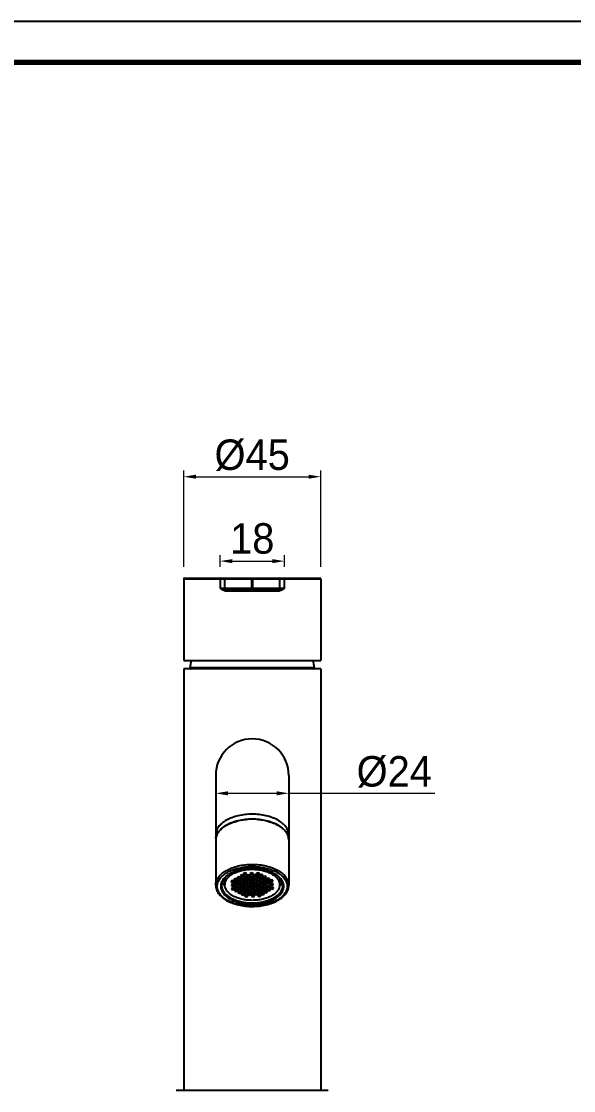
# Model space of a CAD drawing. Extents: x 0 to 790, y 0 to 579.
# Drawn here: x 427.1 to 608.5, y 227.6 to 578.8 of the extents above; entities that cross this region are included whole.
import ezdxf

# ---------------------------------------------------------------- set-up
doc = ezdxf.new("R2010")
doc.units = 0
doc.header["$LTSCALE"] = 10
doc.header["$MEASUREMENT"] = 0
doc.header["$PDMODE"] = 3
doc.header["$PDSIZE"] = -10
doc.layers.get('0').update_dxf_attribs({"linetype": 'CONTINUOUS'})
doc.layers.get('DEFPOINTS').update_dxf_attribs({"linetype": 'CONTINUOUS'})
doc.styles.add('Daelim Dimension', font='H2GTRE.TTF')
doc.dimstyles.new('DEFAULT', dxfattribs={"dimscale": 2, "dimtxt": 2, "dimasz": 2, "dimexe": 0, "dimexo": 2, "dimgap": 1, "dimtad": 1, "dimdec": 1, "dimzin": 9, "dimdsep": 46, "dimtxsty": 'Daelim Dimension', "dimcen": 0.5, "dimclrd": 252, "dimclre": 252, "dimclrt": 3, "dimadec": 1, "dimazin": 0, "dimtfac": 1, "dimtdec": 1, "dimtix": 1, "dimtmove": 0, "dimatfit": 3, "dimfxl": 1, "dimtolj": 1, "dimtzin": 1, "dimlwd": 9, "dimlwe": 9, "dimarcsym": 0})

# ---------------------------------------------------------------- blocks, each defined once
blk = doc.blocks.new('*D4')
at = {"color": 5, "lineweight": 9, "ltscale": 0.5, "transparency": 16777216}
for p, q in [((480.41, 399.63), (480.41, 431.23)), ((484.41, 429.23), (521.41, 429.23)), ((525.41, 399.63), (525.41, 431.23))]:
    blk.add_line(p, q, dxfattribs=at)
at = {"color": 5, "ltscale": 0.5, "transparency": 16777216}
for points in [[(484.41, 429.9), (484.41, 428.57), (480.41, 429.23)], [(521.41, 429.9), (521.41, 428.57), (525.41, 429.23)]]:
    blk.add_solid(points, dxfattribs=at)
at = {"layer": 'DEFPOINTS', "color": 0, "ltscale": 0.5, "transparency": 16777216}
for p in [(525.41, 429.23), (480.41, 395.63), (525.41, 395.63)]:
    blk.add_point(p, dxfattribs=at)
at = {"color": 7, "ltscale": 0.5, "transparency": 16777216, "insert": (502.91, 441.46), "char_height": 10, "attachment_point": 2, "style": 'Daelim Dimension'}
blk.add_mtext('\\A1;%%c45', dxfattribs=at)
blk = doc.blocks.new('*D5')
at = {"color": 5, "lineweight": 9, "ltscale": 0.5, "transparency": 16777216}
for p, q in [((490.91, 327.13), (490.91, 323.26)), ((514.91, 327.13), (514.91, 323.26)), ((494.91, 325.26), (510.91, 325.26)), ((514.91, 325.26), (562.86, 325.26))]:
    blk.add_line(p, q, dxfattribs=at)
at = {"color": 5, "ltscale": 0.5, "transparency": 16777216}
for points in [[(494.91, 325.93), (494.91, 324.59), (490.91, 325.26)], [(510.91, 325.93), (510.91, 324.59), (514.91, 325.26)]]:
    blk.add_solid(points, dxfattribs=at)
at = {"layer": 'DEFPOINTS', "color": 0, "ltscale": 0.5, "transparency": 16777216}
for p in [(490.91, 331.13), (514.91, 331.13), (514.91, 325.26)]:
    blk.add_point(p, dxfattribs=at)
at = {"color": 7, "ltscale": 0.5, "transparency": 16777216, "insert": (537.21, 337.48), "char_height": 10, "attachment_point": 1, "style": 'Daelim Dimension'}
blk.add_mtext('\\A1;%%c24', dxfattribs=at)
blk = doc.blocks.new('*D9')
at = {"color": 5, "lineweight": 9, "ltscale": 0.5, "transparency": 16777216}
for p, q in [((492.33, 399.63), (492.33, 403.51)), ((496.33, 401.51), (509.5, 401.51)), ((513.5, 399.63), (513.5, 403.51))]:
    blk.add_line(p, q, dxfattribs=at)
at = {"color": 5, "ltscale": 0.5, "transparency": 16777216}
for points in [[(496.33, 402.17), (496.33, 400.84), (492.33, 401.51)], [(509.5, 402.17), (509.5, 400.84), (513.5, 401.51)]]:
    blk.add_solid(points, dxfattribs=at)
at = {"layer": 'DEFPOINTS', "color": 0, "ltscale": 0.5, "transparency": 16777216}
for p in [(513.5, 401.51), (492.33, 395.63), (513.5, 395.63)]:
    blk.add_point(p, dxfattribs=at)
at = {"color": 7, "ltscale": 0.5, "transparency": 16777216, "insert": (502.91, 413.97), "char_height": 10, "attachment_point": 2, "style": 'Daelim Dimension'}
blk.add_mtext('\\A1;18', dxfattribs=at)
blk = doc.blocks.new('*D10')
at = {"color": 5, "lineweight": 9, "ltscale": 0.5, "transparency": 16777216}
for p, q in [((480.41, 399.63), (480.41, 431.23)), ((484.41, 429.23), (521.41, 429.23)), ((525.41, 399.63), (525.41, 431.23))]:
    blk.add_line(p, q, dxfattribs=at)
at = {"color": 5, "ltscale": 0.5, "transparency": 16777216}
for points in [[(484.41, 429.9), (484.41, 428.57), (480.41, 429.23)], [(521.41, 429.9), (521.41, 428.57), (525.41, 429.23)]]:
    blk.add_solid(points, dxfattribs=at)
at = {"layer": 'DEFPOINTS', "color": 0, "ltscale": 0.5, "transparency": 16777216}
for p in [(525.41, 429.23), (480.41, 395.63), (525.41, 395.63)]:
    blk.add_point(p, dxfattribs=at)
at = {"color": 7, "ltscale": 0.5, "transparency": 16777216, "insert": (502.91, 441.46), "char_height": 10, "attachment_point": 2, "style": 'Daelim Dimension'}
blk.add_mtext('\\A1;%%c45', dxfattribs=at)

msp = doc.modelspace()

# ---------------------------------------------------------------- linework, layer by layer
at = {"color": 7, "linetype": 'Continuous'}
for p, q in [((480.41, 395.63), (480.41, 368.93)), ((525.41, 395.63), (480.41, 395.63)), ((480.71, 395.93), (525.11, 395.93)), ((492.33, 395.63), (492.33, 392.63)), ((493.91, 392.63), (493.91, 395.63)), ((502.71, 395.93), (502.71, 392.13)), ((503.11, 392.13), (503.11, 395.93)), ((511.91, 395.63), (511.91, 392.63)), ((513.5, 392.63), (513.5, 395.63)), ((525.41, 395.63), (525.41, 368.93)), ((492.33, 392.63), (513.5, 392.63)), ((494.2, 392.13), (511.63, 392.13)), ((511.44, 391.63), (494.39, 391.63)), ((480.41, 368.93), (525.41, 368.93)), ((480.41, 366.13), (480.41, 227.63)), ((525.41, 366.13), (480.41, 366.13)), ((523.36, 366.47), (482.47, 366.47)), ((525.41, 366.13), (525.41, 227.63)), ((490.91, 331.13), (490.91, 295.13)), ((514.91, 331.13), (514.91, 295.13)), ((499.55, 298.47), (499.05, 298.31)), ((499.55, 297.82), (499.55, 298.47)), ((500.05, 298.31), (499.55, 298.47)), ((500.57, 299.1), (500.07, 298.93)), ((500.07, 298.93), (500.07, 298.6)), ((500.07, 298.6), (500.57, 298.44)), ((500.57, 298.44), (500.57, 299.1)), ((501.07, 298.93), (500.57, 299.1)), ((500.57, 298.44), (501.07, 298.6)), ((501.07, 298.6), (501.07, 298.93)), ((501.67, 298.52), (501.17, 298.35)), ((501.67, 297.86), (501.67, 298.52)), ((502.17, 298.35), (501.67, 298.52)), ((502.69, 299.14), (502.19, 298.97)), ((502.19, 298.97), (502.19, 298.65)), ((502.19, 298.65), (502.69, 298.48)), ((502.69, 298.48), (502.69, 299.14)), ((503.19, 298.97), (502.69, 299.14)), ((502.69, 298.48), (503.19, 298.65)), ((503.19, 298.65), (503.19, 298.97)), ((503.79, 298.56), (503.29, 298.39)), ((503.79, 297.9), (503.79, 298.56)), ((504.29, 298.39), (503.79, 298.56)), ((504.81, 299.18), (504.31, 299.02)), ((504.31, 299.02), (504.31, 298.69)), ((504.31, 298.69), (504.81, 298.53)), ((504.81, 298.53), (504.81, 299.18)), ((505.31, 299.02), (504.81, 299.18)), ((504.81, 298.53), (505.31, 298.69)), ((505.31, 298.69), (505.31, 299.02)), ((505.91, 298.6), (505.41, 298.44)), ((505.91, 297.95), (505.91, 298.6)), ((506.41, 298.44), (505.91, 298.6)), ((493.91, 296.17), (493.36, 296.69)), ((493.79, 294.96), (493.96, 294.86)), ((493.91, 297.47), (493.91, 295.21)), ((496.48, 296.61), (495.98, 296.45)), ((495.98, 296.45), (495.98, 296.12)), ((495.98, 296.12), (496.48, 295.96)), ((496.55, 295.41), (496.05, 295.25)), ((496.05, 295.25), (496.05, 294.92)), ((496.48, 295.96), (496.48, 296.61)), ((496.98, 296.45), (496.48, 296.61)), ((496.48, 295.96), (496.98, 296.12)), ((496.55, 294.76), (496.55, 295.41)), ((497.05, 295.25), (496.55, 295.41)), ((496.98, 296.12), (496.98, 296.45)), ((497.5, 297.23), (497, 297.07)), ((497, 297.07), (497, 296.74)), ((497, 296.74), (497.5, 296.58)), ((497.05, 294.92), (497.05, 295.25)), ((497.58, 296.03), (497.08, 295.87)), ((497.08, 295.87), (497.08, 295.54)), ((497.08, 295.54), (497.58, 295.38)), ((497.5, 296.58), (497.5, 297.23)), ((498, 297.07), (497.5, 297.23)), ((497.5, 296.58), (498, 296.74)), ((497.58, 295.38), (497.58, 296.03)), ((498.08, 295.87), (497.58, 296.03)), ((497.58, 295.38), (498.08, 295.54)), ((498, 296.74), (498, 297.07)), ((498.53, 297.85), (498.03, 297.69)), ((498.03, 297.69), (498.03, 297.36)), ((498.03, 297.36), (498.53, 297.2)), ((498.08, 295.54), (498.08, 295.87)), ((498.6, 296.65), (498.1, 296.49)), ((498.1, 296.49), (498.1, 296.16)), ((498.1, 296.16), (498.6, 296)), ((498.67, 295.45), (498.17, 295.29)), ((498.17, 295.29), (498.17, 294.96)), ((498.17, 294.96), (498.67, 294.8)), ((498.53, 297.2), (498.53, 297.85)), ((499.03, 297.69), (498.53, 297.85)), ((498.53, 297.2), (499.03, 297.36)), ((498.6, 296), (498.6, 296.65)), ((499.1, 296.49), (498.6, 296.65)), ((498.6, 296), (499.1, 296.16)), ((498.67, 294.8), (498.67, 295.45)), ((499.17, 295.29), (498.67, 295.45)), ((498.67, 294.8), (499.17, 294.96)), ((499.03, 297.36), (499.03, 297.69)), ((499.05, 298.31), (499.05, 297.98)), ((499.05, 297.98), (499.55, 297.82)), ((499.1, 296.16), (499.1, 296.49)), ((499.62, 297.27), (499.12, 297.11)), ((499.12, 297.11), (499.12, 296.78)), ((499.12, 296.78), (499.62, 296.62)), ((499.17, 294.96), (499.17, 295.29)), ((499.7, 296.07), (499.2, 295.91)), ((499.2, 295.91), (499.2, 295.58)), ((499.2, 295.58), (499.7, 295.42)), ((499.55, 297.82), (500.05, 297.98)), ((499.62, 296.62), (499.62, 297.27)), ((500.12, 297.11), (499.62, 297.27)), ((499.62, 296.62), (500.12, 296.78)), ((499.7, 295.42), (499.7, 296.07)), ((500.2, 295.91), (499.7, 296.07)), ((499.7, 295.42), (500.2, 295.58)), ((500.05, 297.98), (500.05, 298.31)), ((500.12, 296.78), (500.12, 297.11)), ((500.65, 297.89), (500.15, 297.73)), ((500.15, 297.73), (500.15, 297.4)), ((500.15, 297.4), (500.65, 297.24)), ((500.2, 295.58), (500.2, 295.91)), ((500.72, 296.69), (500.22, 296.53)), ((500.22, 296.53), (500.22, 296.2)), ((500.22, 296.2), (500.72, 296.04)), ((500.79, 295.49), (500.29, 295.33)), ((500.29, 295.33), (500.29, 295)), ((500.29, 295), (500.79, 294.84)), ((500.65, 297.24), (500.65, 297.89)), ((501.15, 297.73), (500.65, 297.89)), ((500.65, 297.24), (501.15, 297.4)), ((500.72, 296.04), (500.72, 296.69)), ((501.22, 296.53), (500.72, 296.69)), ((500.72, 296.04), (501.22, 296.2)), ((500.79, 294.84), (500.79, 295.49)), ((501.29, 295.33), (500.79, 295.49)), ((500.79, 294.84), (501.29, 295)), ((501.15, 297.4), (501.15, 297.73)), ((501.17, 298.35), (501.17, 298.03)), ((501.17, 298.03), (501.67, 297.86)), ((501.22, 296.2), (501.22, 296.53)), ((501.74, 297.32), (501.24, 297.15)), ((501.24, 297.15), (501.24, 296.82)), ((501.24, 296.82), (501.74, 296.66)), ((501.29, 295), (501.29, 295.33)), ((501.82, 296.11), (501.32, 295.95)), ((501.32, 295.95), (501.32, 295.62)), ((501.32, 295.62), (501.82, 295.46)), ((501.67, 297.86), (502.17, 298.03)), ((501.74, 296.66), (501.74, 297.32)), ((502.24, 297.15), (501.74, 297.32)), ((501.74, 296.66), (502.24, 296.82)), ((501.82, 295.46), (501.82, 296.11)), ((502.32, 295.95), (501.82, 296.11)), ((501.82, 295.46), (502.32, 295.62)), ((502.17, 298.03), (502.17, 298.35)), ((502.24, 296.82), (502.24, 297.15)), ((502.77, 297.94), (502.27, 297.77)), ((502.27, 297.77), (502.27, 297.45)), ((502.27, 297.45), (502.77, 297.28)), ((502.32, 295.62), (502.32, 295.95)), ((502.84, 296.74), (502.34, 296.57)), ((502.34, 296.57), (502.34, 296.25)), ((502.34, 296.25), (502.84, 296.08)), ((502.91, 295.54), (502.41, 295.37)), ((502.41, 295.37), (502.41, 295.04)), ((502.41, 295.04), (502.91, 294.88)), ((502.77, 297.28), (502.77, 297.94)), ((503.27, 297.77), (502.77, 297.94)), ((502.77, 297.28), (503.27, 297.45)), ((502.84, 296.08), (502.84, 296.74)), ((503.34, 296.57), (502.84, 296.74)), ((502.84, 296.08), (503.34, 296.25)), ((502.91, 295.54), (502.91, 294.88)), ((503.41, 295.37), (502.91, 295.54)), ((502.91, 294.88), (503.41, 295.04)), ((503.27, 297.45), (503.27, 297.77)), ((503.29, 298.39), (503.29, 298.07)), ((503.29, 298.07), (503.79, 297.9)), ((503.34, 296.25), (503.34, 296.57)), ((503.86, 297.36), (503.36, 297.19)), ((503.36, 297.19), (503.36, 296.87)), ((503.36, 296.87), (503.86, 296.7)), ((503.41, 295.04), (503.41, 295.37)), ((503.94, 296.16), (503.44, 295.99)), ((503.44, 295.99), (503.44, 295.67)), ((503.44, 295.67), (503.94, 295.5)), ((504.01, 294.96), (503.51, 294.79)), ((503.79, 297.9), (504.29, 298.07)), ((503.86, 296.7), (503.86, 297.36)), ((504.36, 297.19), (503.86, 297.36)), ((503.86, 296.7), (504.36, 296.87)), ((503.94, 295.5), (503.94, 296.16)), ((504.44, 295.99), (503.94, 296.16)), ((503.94, 295.5), (504.44, 295.67)), ((504.01, 294.3), (504.01, 294.96)), ((504.51, 294.79), (504.01, 294.96)), ((504.29, 298.07), (504.29, 298.39)), ((504.36, 296.87), (504.36, 297.19)), ((504.89, 297.98), (504.39, 297.82)), ((504.39, 297.82), (504.39, 297.49)), ((504.39, 297.49), (504.89, 297.32)), ((504.44, 295.67), (504.44, 295.99)), ((504.96, 296.78), (504.46, 296.61)), ((504.46, 296.61), (504.46, 296.29)), ((504.46, 296.29), (504.96, 296.12)), ((505.03, 295.58), (504.53, 295.41)), ((504.53, 295.41), (504.53, 295.09)), ((504.53, 295.09), (505.03, 294.92)), ((504.89, 297.32), (504.89, 297.98)), ((505.39, 297.82), (504.89, 297.98)), ((504.89, 297.32), (505.39, 297.49)), ((504.96, 296.12), (504.96, 296.78)), ((505.46, 296.61), (504.96, 296.78)), ((504.96, 296.12), (505.46, 296.29)), ((505.03, 294.92), (505.03, 295.58)), ((505.53, 295.41), (505.03, 295.58)), ((505.03, 294.92), (505.53, 295.09)), ((505.39, 297.49), (505.39, 297.82)), ((505.41, 298.44), (505.41, 298.11)), ((505.41, 298.11), (505.91, 297.95)), ((505.46, 296.29), (505.46, 296.61)), ((505.98, 297.4), (505.48, 297.24)), ((505.48, 297.24), (505.48, 296.91)), ((505.48, 296.91), (505.98, 296.75)), ((505.53, 295.09), (505.53, 295.41)), ((506.06, 296.2), (505.56, 296.04)), ((505.56, 296.04), (505.56, 295.71)), ((505.56, 295.71), (506.06, 295.54)), ((506.13, 295), (505.63, 294.83)), ((505.91, 297.95), (506.41, 298.11)), ((505.98, 296.75), (505.98, 297.4)), ((506.48, 297.24), (505.98, 297.4)), ((505.98, 296.75), (506.48, 296.91)), ((506.06, 295.54), (506.06, 296.2)), ((506.56, 296.04), (506.06, 296.2)), ((506.06, 295.54), (506.56, 295.71)), ((506.13, 294.34), (506.13, 295)), ((506.63, 294.83), (506.13, 295)), ((506.41, 298.11), (506.41, 298.44)), ((506.48, 296.91), (506.48, 297.24)), ((507.01, 298.02), (506.51, 297.86)), ((506.51, 297.86), (506.51, 297.53)), ((506.51, 297.53), (507.01, 297.37)), ((506.56, 295.71), (506.56, 296.04)), ((507.08, 296.82), (506.58, 296.66)), ((506.58, 296.66), (506.58, 296.33)), ((506.58, 296.33), (507.08, 296.17)), ((507.15, 295.62), (506.65, 295.46)), ((506.65, 295.46), (506.65, 295.13)), ((506.65, 295.13), (507.15, 294.97)), ((507.01, 297.37), (507.01, 298.02)), ((507.51, 297.86), (507.01, 298.02)), ((507.01, 297.37), (507.51, 297.53)), ((507.08, 296.17), (507.08, 296.82)), ((507.58, 296.66), (507.08, 296.82)), ((507.08, 296.17), (507.58, 296.33)), ((507.15, 294.97), (507.15, 295.62)), ((507.65, 295.46), (507.15, 295.62)), ((507.15, 294.97), (507.65, 295.13)), ((507.51, 297.53), (507.51, 297.86)), ((507.58, 296.33), (507.58, 296.66)), ((508.1, 297.44), (507.6, 297.28)), ((507.6, 297.28), (507.6, 296.95)), ((507.6, 296.95), (508.1, 296.79)), ((507.65, 295.13), (507.65, 295.46)), ((508.18, 296.24), (507.68, 296.08)), ((507.68, 296.08), (507.68, 295.75)), ((507.68, 295.75), (508.18, 295.59)), ((508.25, 295.04), (507.75, 294.88)), ((508.1, 296.79), (508.1, 297.44)), ((508.6, 297.28), (508.1, 297.44)), ((508.1, 296.79), (508.6, 296.95)), ((508.18, 295.59), (508.18, 296.24)), ((508.68, 296.08), (508.18, 296.24)), ((508.18, 295.59), (508.68, 295.75)), ((508.25, 294.39), (508.25, 295.04)), ((508.75, 294.88), (508.25, 295.04)), ((508.6, 296.95), (508.6, 297.28)), ((508.68, 295.75), (508.68, 296.08)), ((509.2, 296.86), (508.7, 296.7)), ((508.7, 296.7), (508.7, 296.37)), ((508.7, 296.37), (509.2, 296.21)), ((509.27, 295.66), (508.77, 295.5)), ((508.77, 295.5), (508.77, 295.17)), ((508.77, 295.17), (509.27, 295.01)), ((509.2, 296.21), (509.2, 296.86)), ((509.7, 296.7), (509.2, 296.86)), ((509.2, 296.21), (509.7, 296.37)), ((509.27, 295.01), (509.27, 295.66)), ((509.77, 295.5), (509.27, 295.66)), ((509.27, 295.01), (509.77, 295.17)), ((509.7, 296.37), (509.7, 296.7)), ((509.77, 295.17), (509.77, 295.5)), ((511.87, 294.86), (512.04, 294.96)), ((511.91, 297.47), (511.91, 295.21)), ((512.47, 296.69), (511.91, 296.17)), ((496.05, 294.92), (496.55, 294.76)), ((496.63, 294.21), (496.13, 294.05)), ((496.13, 294.05), (496.13, 293.72)), ((496.13, 293.72), (496.63, 293.56)), ((496.55, 294.76), (497.05, 294.92)), ((496.63, 293.56), (496.63, 294.21)), ((497.13, 294.05), (496.63, 294.21)), ((496.63, 293.56), (497.13, 293.72)), ((497.13, 293.72), (497.13, 294.05)), ((497.65, 294.83), (497.15, 294.67)), ((497.15, 294.67), (497.15, 294.34)), ((497.15, 294.34), (497.65, 294.18)), ((497.73, 293.63), (497.23, 293.47)), ((497.23, 293.47), (497.23, 293.14)), ((497.23, 293.14), (497.73, 292.98)), ((497.65, 294.18), (497.65, 294.83)), ((498.15, 294.67), (497.65, 294.83)), ((497.65, 294.18), (498.15, 294.34)), ((497.73, 292.98), (497.73, 293.63)), ((498.23, 293.47), (497.73, 293.63)), ((497.73, 292.98), (498.23, 293.14)), ((498.15, 294.34), (498.15, 294.67)), ((498.23, 293.14), (498.23, 293.47)), ((498.75, 294.25), (498.25, 294.09)), ((498.25, 294.09), (498.25, 293.76)), ((498.25, 293.76), (498.75, 293.6)), ((498.82, 293.05), (498.32, 292.89)), ((498.32, 292.89), (498.32, 292.56)), ((498.32, 292.56), (498.82, 292.4)), ((498.75, 293.6), (498.75, 294.25)), ((499.25, 294.09), (498.75, 294.25)), ((498.75, 293.6), (499.25, 293.76)), ((498.82, 292.4), (498.82, 293.05)), ((499.32, 292.89), (498.82, 293.05)), ((498.82, 292.4), (499.32, 292.56)), ((499.25, 293.76), (499.25, 294.09)), ((499.77, 294.87), (499.27, 294.71)), ((499.27, 294.71), (499.27, 294.38)), ((499.27, 294.38), (499.77, 294.22)), ((499.32, 292.56), (499.32, 292.89)), ((499.85, 293.67), (499.35, 293.51)), ((499.35, 293.51), (499.35, 293.18)), ((499.35, 293.18), (499.85, 293.02)), ((499.92, 292.47), (499.42, 292.31)), ((499.42, 292.31), (499.42, 291.98)), ((499.42, 291.98), (499.92, 291.82)), ((499.77, 294.22), (499.77, 294.87)), ((500.27, 294.71), (499.77, 294.87)), ((499.77, 294.22), (500.27, 294.38)), ((499.85, 293.02), (499.85, 293.67)), ((500.35, 293.51), (499.85, 293.67)), ((499.85, 293.02), (500.35, 293.18)), ((499.92, 291.82), (499.92, 292.47)), ((500.42, 292.31), (499.92, 292.47)), ((499.92, 291.82), (500.42, 291.98)), ((500.27, 294.38), (500.27, 294.71)), ((500.35, 293.18), (500.35, 293.51)), ((500.87, 294.29), (500.37, 294.13)), ((500.37, 294.13), (500.37, 293.8)), ((500.37, 293.8), (500.87, 293.64)), ((500.42, 291.98), (500.42, 292.31)), ((500.94, 293.09), (500.44, 292.93)), ((500.44, 292.93), (500.44, 292.6)), ((500.44, 292.6), (500.94, 292.44)), ((501.02, 291.89), (500.52, 291.73)), ((500.52, 291.73), (500.52, 291.4)), ((500.87, 293.64), (500.87, 294.29)), ((501.37, 294.13), (500.87, 294.29)), ((500.87, 293.64), (501.37, 293.8)), ((500.94, 292.44), (500.94, 293.09)), ((501.44, 292.93), (500.94, 293.09)), ((500.94, 292.44), (501.44, 292.6)), ((501.02, 291.24), (501.02, 291.89)), ((501.52, 291.73), (501.02, 291.89)), ((501.37, 293.8), (501.37, 294.13)), ((501.89, 294.91), (501.39, 294.75)), ((501.39, 294.75), (501.39, 294.42)), ((501.39, 294.42), (501.89, 294.26)), ((501.44, 292.6), (501.44, 292.93)), ((501.97, 293.71), (501.47, 293.55)), ((501.47, 293.55), (501.47, 293.22)), ((501.47, 293.22), (501.97, 293.06)), ((501.52, 291.4), (501.52, 291.73)), ((502.04, 292.51), (501.54, 292.35)), ((501.54, 292.35), (501.54, 292.02)), ((501.54, 292.02), (502.04, 291.86)), ((501.89, 294.26), (501.89, 294.91)), ((502.39, 294.75), (501.89, 294.91)), ((501.89, 294.26), (502.39, 294.42)), ((501.97, 293.06), (501.97, 293.71)), ((502.47, 293.55), (501.97, 293.71)), ((501.97, 293.06), (502.47, 293.22)), ((502.04, 291.86), (502.04, 292.51)), ((502.54, 292.35), (502.04, 292.51)), ((502.04, 291.86), (502.54, 292.02)), ((502.39, 294.42), (502.39, 294.75)), ((502.47, 293.22), (502.47, 293.55)), ((502.99, 294.33), (502.49, 294.17)), ((502.49, 294.17), (502.49, 293.84)), ((502.49, 293.84), (502.99, 293.68)), ((502.54, 292.02), (502.54, 292.35)), ((503.06, 293.13), (502.56, 292.97)), ((502.56, 292.97), (502.56, 292.64)), ((502.56, 292.64), (503.06, 292.48)), ((503.14, 291.93), (502.64, 291.77)), ((502.64, 291.77), (502.64, 291.44)), ((502.64, 291.44), (503.14, 291.28)), ((502.99, 293.68), (502.99, 294.33)), ((503.49, 294.17), (502.99, 294.33)), ((502.99, 293.68), (503.49, 293.84)), ((503.06, 292.48), (503.06, 293.13)), ((503.56, 292.97), (503.06, 293.13)), ((503.06, 292.48), (503.56, 292.64)), ((503.14, 291.28), (503.14, 291.93)), ((503.64, 291.77), (503.14, 291.93)), ((503.14, 291.28), (503.64, 291.44)), ((503.49, 293.84), (503.49, 294.17)), ((503.51, 294.79), (503.51, 294.47)), ((503.51, 294.47), (504.01, 294.3)), ((503.56, 292.64), (503.56, 292.97)), ((504.09, 293.76), (503.59, 293.59)), ((503.59, 293.59), (503.59, 293.27)), ((503.59, 293.27), (504.09, 293.1)), ((503.64, 291.44), (503.64, 291.77)), ((504.16, 292.55), (503.66, 292.39)), ((503.66, 292.39), (503.66, 292.06)), ((503.66, 292.06), (504.16, 291.9)), ((504.01, 294.3), (504.51, 294.47)), ((504.09, 293.1), (504.09, 293.76)), ((504.59, 293.59), (504.09, 293.76)), ((504.09, 293.1), (504.59, 293.27)), ((504.16, 291.9), (504.16, 292.55)), ((504.66, 292.39), (504.16, 292.55)), ((504.16, 291.9), (504.66, 292.06)), ((504.51, 294.47), (504.51, 294.79)), ((504.59, 293.27), (504.59, 293.59)), ((505.11, 294.38), (504.61, 294.21)), ((504.61, 294.21), (504.61, 293.89)), ((504.61, 293.89), (505.11, 293.72)), ((504.66, 292.06), (504.66, 292.39)), ((505.18, 293.18), (504.68, 293.01)), ((504.68, 293.01), (504.68, 292.69)), ((504.68, 292.69), (505.18, 292.52)), ((505.26, 291.98), (504.76, 291.81)), ((504.76, 291.81), (504.76, 291.49)), ((504.76, 291.49), (505.26, 291.32)), ((505.11, 293.72), (505.11, 294.38)), ((505.61, 294.21), (505.11, 294.38)), ((505.11, 293.72), (505.61, 293.89)), ((505.18, 292.52), (505.18, 293.18)), ((505.68, 293.01), (505.18, 293.18)), ((505.18, 292.52), (505.68, 292.69)), ((505.26, 291.32), (505.26, 291.98)), ((505.76, 291.81), (505.26, 291.98)), ((505.26, 291.32), (505.76, 291.49)), ((505.61, 293.89), (505.61, 294.21)), ((505.63, 294.83), (505.63, 294.51)), ((505.63, 294.51), (506.13, 294.34)), ((505.68, 292.69), (505.68, 293.01)), ((506.21, 293.8), (505.71, 293.63)), ((505.71, 293.63), (505.71, 293.31)), ((505.71, 293.31), (506.21, 293.14)), ((505.76, 291.49), (505.76, 291.81)), ((506.28, 292.6), (505.78, 292.43)), ((505.78, 292.43), (505.78, 292.11)), ((505.78, 292.11), (506.28, 291.94)), ((506.13, 294.34), (506.63, 294.51)), ((506.21, 293.14), (506.21, 293.8)), ((506.71, 293.63), (506.21, 293.8)), ((506.21, 293.14), (506.71, 293.31)), ((506.28, 291.94), (506.28, 292.6)), ((506.78, 292.43), (506.28, 292.6)), ((506.28, 291.94), (506.78, 292.11)), ((506.63, 294.51), (506.63, 294.83)), ((506.71, 293.31), (506.71, 293.63)), ((507.23, 294.42), (506.73, 294.26)), ((506.73, 294.26), (506.73, 293.93)), ((506.73, 293.93), (507.23, 293.76)), ((506.78, 292.11), (506.78, 292.43)), ((507.3, 293.22), (506.8, 293.05)), ((506.8, 293.05), (506.8, 292.73)), ((506.8, 292.73), (507.3, 292.56)), ((507.23, 293.76), (507.23, 294.42)), ((507.73, 294.26), (507.23, 294.42)), ((507.23, 293.76), (507.73, 293.93)), ((507.3, 292.56), (507.3, 293.22)), ((507.8, 293.05), (507.3, 293.22)), ((507.3, 292.56), (507.8, 292.73)), ((507.73, 293.93), (507.73, 294.26)), ((507.75, 294.88), (507.75, 294.55)), ((507.75, 294.55), (508.25, 294.39)), ((507.8, 292.73), (507.8, 293.05)), ((508.33, 293.84), (507.83, 293.68)), ((507.83, 293.68), (507.83, 293.35)), ((507.83, 293.35), (508.33, 293.19)), ((508.25, 294.39), (508.75, 294.55)), ((508.33, 293.19), (508.33, 293.84)), ((508.83, 293.68), (508.33, 293.84)), ((508.33, 293.19), (508.83, 293.35)), ((508.75, 294.55), (508.75, 294.88)), ((508.83, 293.35), (508.83, 293.68)), ((509.35, 294.46), (508.85, 294.3)), ((508.85, 294.3), (508.85, 293.97)), ((508.85, 293.97), (509.35, 293.81)), ((509.35, 293.81), (509.35, 294.46)), ((509.85, 294.3), (509.35, 294.46)), ((509.35, 293.81), (509.85, 293.97)), ((509.85, 293.97), (509.85, 294.3)), ((500.52, 291.4), (501.02, 291.24)), ((501.02, 291.24), (501.52, 291.4)), ((527.91, 227.63), (477.91, 227.63))]:
    msp.add_line(p, q, dxfattribs=at)
at = {"ltscale": 0.5}
msp.add_lwpolyline([(0, 0), (789.88, 0), (789.88, 578.76), (0, 578.76)], close=True, dxfattribs=at)
at = {"color": 5, "linetype": 'ByBlock', "lineweight": 200, "const_width": 1.82}
msp.add_lwpolyline([(12.7, 24.78), (777.1, 24.78), (777.1, 565.32), (12.7, 565.32)], close=True, dxfattribs=at)
at = {"color": 7, "linetype": 'Continuous'}
for centre, radius, start, end in [((480.71, 395.63), 0.3, 90, 180), ((494.21, 395.63), 0.3, 90, 180), ((511.61, 395.63), 0.3, 0, 90), ((525.11, 395.63), 0.3, 0, 90), ((494.41, 392.63), 0.5, 180, 270), ((511.41, 392.63), 0.5, 270, 0), ((522.02, 360.5), 40, 167.8466, 171.4224), ((483.81, 360.5), 40, 8.5776, 12.1534), ((482.76, 366.43), 0.3, 171.4203, 270), ((523.07, 366.43), 0.3, 270, 8.5809), ((502.91, 331.13), 12, 0, 180), ((502.91, 295.76), 21, 89.9886, 95.4222), ((502.91, 295.68), 21.08, 84.6112, 90.0009), ((494.79, 309.96), 3.88, 172.1775, 179.9822), ((511.04, 309.96), 3.88, 0.0118, 7.7792), ((500.01, 291.52), 8.57, 122.5576, 123.1659), ((500.09, 291.39), 8.72, 122.0424, 122.5578), ((502.91, 280.73), 21.19, 90, 90.1545), ((502.9, 280.92), 20.31, 89.9614, 90.1159), ((505.74, 291.39), 8.72, 57.4422, 57.9575), ((505.82, 291.52), 8.57, 56.8341, 57.4425), ((502.93, 308.51), 20.31, 269.9614, 270.1159), ((502.91, 308.87), 20.75, 270, 270.1602)]:
    msp.add_arc(centre, radius, start, end, dxfattribs=at)
for points, knots in [([(492.47, 395.93), (492.42, 395.93), (492.36, 395.85), (492.33, 395.74), (492.33, 395.66), (492.33, 395.63)], [0, 0, 0, 0, 0.379621, 0.670854, 1, 1, 1, 1]), ([(513.36, 395.93), (513.41, 395.93), (513.47, 395.85), (513.5, 395.74), (513.5, 395.66), (513.5, 395.63)], [0, 0, 0, 0, 0.379621, 0.670854, 1, 1, 1, 1]), ([(494.39, 391.63), (494, 391.63), (493.24, 391.92), (492.63, 392.39), (492.33, 392.63)], [0, 0, 0, 0, 0.497201, 1, 1, 1, 1]), ([(493.69, 392.2), (493.47, 392.26), (493.02, 392.4), (492.56, 392.55), (492.33, 392.63)], [0, 0, 0, 0, 0.479129, 1, 1, 1, 1]), ([(494.2, 392.13), (494.2, 392.13), (494.24, 392.12), (494.27, 392.09), (494.29, 392.06)], [0, 0, 0, 0, 0.210699, 1, 1, 1, 1]), ([(494.29, 392.06), (494.33, 392.01), (494.37, 391.86), (494.39, 391.71), (494.39, 391.63)], [0, 0, 0, 0, 0.436973, 1, 1, 1, 1]), ([(513.5, 392.63), (513.2, 392.39), (512.59, 391.92), (511.83, 391.63), (511.44, 391.63)], [0, 0, 0, 0, 0.502799, 1, 1, 1, 1]), ([(511.44, 391.63), (511.44, 391.71), (511.46, 391.86), (511.5, 392.01), (511.54, 392.06)], [0, 0, 0, 0, 0.564074, 1, 1, 1, 1]), ([(511.56, 392.09), (511.56, 392.09), (511.58, 392.11), (511.61, 392.13), (511.63, 392.13)], [0, 0, 0, 0, 0.291559, 1, 1, 1, 1]), ([(513.5, 392.63), (513.18, 392.52), (512.71, 392.36), (512.09, 392.18), (511.78, 392.13), (511.63, 392.13)], [0, 0, 0, 0, 0.525262, 0.766392, 1, 1, 1, 1]), ([(502.91, 318.41), (501.37, 318.41), (499.1, 318.16), (496.28, 317.32), (494.46, 316.49), (492.95, 315.47), (491.81, 314.3), (491.08, 313), (490.91, 312.06), (490.91, 311.61)], [0, 0, 0, 0, 0.30778, 0.452148, 0.585698, 0.706458, 0.814057, 0.910376, 1, 1, 1, 1]), ([(502.91, 316.76), (502.13, 316.76), (500.59, 316.67), (498.35, 316.29), (496.28, 315.68), (494.46, 314.84), (493.17, 313.97), (492.33, 313.19), (491.82, 312.58), (491.42, 311.95), (491.13, 311.3), (490.95, 310.64), (490.91, 310.18), (490.91, 309.96)], [0, 0, 0, 0, 0.155967, 0.307893, 0.452075, 0.585456, 0.706062, 0.761464, 0.813711, 0.863115, 0.910167, 0.955527, 1, 1, 1, 1]), ([(490.95, 310.49), (491, 310.87), (491.23, 311.65), (491.89, 312.73), (492.85, 313.72), (494.08, 314.61), (495.54, 315.36), (497.81, 316.2), (499.66, 316.54), (500.93, 316.66)], [0, 0, 0, 0, 0.092409, 0.19173, 0.300968, 0.421463, 0.553143, 0.694881, 1, 1, 1, 1]), ([(514.91, 311.61), (514.91, 312.06), (514.74, 313), (514.02, 314.3), (512.88, 315.47), (511.37, 316.49), (509.55, 317.32), (506.73, 318.16), (504.45, 318.41), (502.91, 318.41)], [0, 0, 0, 0, 0.089624, 0.185943, 0.293542, 0.414302, 0.547852, 0.69222, 1, 1, 1, 1]), ([(514.91, 309.96), (514.91, 310.18), (514.88, 310.64), (514.7, 311.3), (514.41, 311.95), (514.01, 312.58), (513.5, 313.19), (512.66, 313.97), (511.37, 314.84), (509.55, 315.68), (507.48, 316.29), (505.24, 316.67), (503.7, 316.76), (502.91, 316.76)], [0, 0, 0, 0, 0.044473, 0.089833, 0.136885, 0.186289, 0.238536, 0.293938, 0.414544, 0.547925, 0.692106, 0.844033, 1, 1, 1, 1]), ([(504.89, 316.66), (506.16, 316.54), (508.01, 316.2), (510.28, 315.36), (511.75, 314.61), (512.98, 313.72), (513.94, 312.73), (514.6, 311.65), (514.83, 310.87), (514.88, 310.49)], [0, 0, 0, 0, 0.305138, 0.446888, 0.578576, 0.69907, 0.8083, 0.907606, 1, 1, 1, 1]), ([(490.91, 295.13), (490.91, 295.35), (490.95, 295.8), (491.13, 296.46), (491.42, 297.11), (491.82, 297.74), (492.32, 298.34), (493.15, 299.13), (494.44, 300), (496.25, 300.83), (498.31, 301.45), (500.54, 301.83), (502.08, 301.92), (502.86, 301.92)], [0, 0, 0, 0, 0.044506, 0.089895, 0.136968, 0.186383, 0.238628, 0.294019, 0.414577, 0.547898, 0.692034, 0.84396, 1, 1, 1, 1]), ([(502.91, 288.2), (502.17, 288.2), (500.69, 288.28), (498.55, 288.65), (496.57, 289.23), (494.82, 290.03), (493.58, 290.86), (492.78, 291.61), (492.29, 292.19), (491.91, 292.79), (491.63, 293.42), (491.46, 294.05), (491.4, 294.7), (491.45, 295.34), (491.62, 295.98), (491.89, 296.6), (492.27, 297.21), (492.75, 297.79), (493.55, 298.54), (494.78, 299.38), (496.52, 300.18), (498.5, 300.77), (500.64, 301.14), (502.11, 301.22), (502.86, 301.23)], [0, 0, 0, 0, 0.078015, 0.154014, 0.22615, 0.292899, 0.35327, 0.381008, 0.407168, 0.431905, 0.455461, 0.478164, 0.500414, 0.522653, 0.545325, 0.568831, 0.593504, 0.619591, 0.647249, 0.70746, 0.774062, 0.846084, 0.92201, 1, 1, 1, 1]), ([(495.39, 298.74), (494.97, 298.49), (494.2, 297.94), (493.41, 297.09), (492.97, 296.37), (492.74, 295.83), (492.6, 295.27), (492.56, 294.9), (492.56, 294.71)], [0, 0, 0, 0, 0.289424, 0.548179, 0.667591, 0.781623, 0.891835, 1, 1, 1, 1]), ([(495.32, 298.69), (494.95, 298.45), (494.27, 297.93), (493.48, 297.01), (493.06, 296.16), (492.89, 295.47), (492.86, 295.13), (492.86, 294.96)], [0, 0, 0, 0, 0.286915, 0.544917, 0.779024, 0.89044, 1, 1, 1, 1]), ([(493.91, 295.21), (493.91, 295.38), (493.94, 295.71), (494.08, 296.21), (494.29, 296.7), (494.6, 297.18), (494.98, 297.63), (495.6, 298.22), (496.57, 298.87), (497.94, 299.49), (499.49, 299.96), (501.17, 300.24), (502.33, 300.31), (502.91, 300.31)], [0, 0, 0, 0, 0.044473, 0.089833, 0.136884, 0.186289, 0.238536, 0.293938, 0.414544, 0.547924, 0.692106, 0.844032, 1, 1, 1, 1]), ([(502.91, 300.58), (502.22, 300.58), (500.84, 300.5), (498.85, 300.15), (497.02, 299.58), (495.9, 299.04), (495.39, 298.74)], [0, 0, 0, 0, 0.267584, 0.527739, 0.773703, 1, 1, 1, 1]), ([(502.91, 301.92), (503.7, 301.92), (505.24, 301.84), (507.48, 301.46), (509.55, 300.84), (511.37, 300.01), (512.66, 299.14), (513.5, 298.35), (514.01, 297.75), (514.41, 297.12), (514.7, 296.47), (514.88, 295.8), (514.91, 295.35), (514.91, 295.13)], [0, 0, 0, 0, 0.155967, 0.307893, 0.452074, 0.585456, 0.706062, 0.761464, 0.813711, 0.863115, 0.910167, 0.955527, 1, 1, 1, 1]), ([(502.91, 301.23), (503.66, 301.23), (505.14, 301.15), (507.28, 300.78), (509.26, 300.19), (511.01, 299.4), (512.25, 298.56), (513.05, 297.81), (513.54, 297.24), (513.92, 296.63), (514.2, 296.01), (514.37, 295.37), (514.43, 294.73), (514.38, 294.08), (514.21, 293.45), (513.94, 292.82), (513.56, 292.22), (513.07, 291.64), (512.28, 290.89), (511.05, 290.05), (509.31, 289.25), (507.33, 288.66), (505.19, 288.29), (503.72, 288.2), (502.97, 288.2)], [0, 0, 0, 0, 0.078015, 0.154014, 0.22615, 0.292899, 0.35327, 0.381008, 0.407168, 0.431905, 0.455461, 0.478164, 0.500414, 0.522653, 0.545325, 0.568831, 0.593504, 0.619591, 0.647249, 0.70746, 0.774062, 0.846084, 0.92201, 1, 1, 1, 1]), ([(510.43, 298.74), (509.93, 299.04), (508.81, 299.58), (506.98, 300.15), (504.99, 300.5), (503.61, 300.58), (502.91, 300.58)], [0, 0, 0, 0, 0.226297, 0.472261, 0.732416, 1, 1, 1, 1]), ([(502.91, 300.31), (503.5, 300.31), (504.66, 300.24), (506.34, 299.96), (507.89, 299.49), (509.26, 298.87), (510.23, 298.22), (510.85, 297.63), (511.23, 297.18), (511.53, 296.7), (511.75, 296.21), (511.88, 295.71), (511.91, 295.38), (511.91, 295.21)], [0, 0, 0, 0, 0.155967, 0.307893, 0.452074, 0.585456, 0.706062, 0.761464, 0.81371, 0.863115, 0.910167, 0.955527, 1, 1, 1, 1]), ([(513.26, 294.71), (513.26, 294.9), (513.23, 295.27), (513.09, 295.83), (512.86, 296.37), (512.42, 297.09), (511.63, 297.94), (510.86, 298.49), (510.43, 298.74)], [0, 0, 0, 0, 0.108165, 0.218377, 0.332409, 0.451821, 0.710576, 1, 1, 1, 1]), ([(512.96, 294.96), (512.96, 295.13), (512.94, 295.47), (512.77, 296.16), (512.35, 297.01), (511.55, 297.93), (510.88, 298.45), (510.51, 298.69)], [0, 0, 0, 0, 0.10956, 0.220976, 0.455083, 0.713085, 1, 1, 1, 1]), ([(490.91, 295.13), (490.91, 294.89), (490.96, 294.4), (491.14, 293.69), (491.45, 293), (491.86, 292.34), (492.38, 291.72), (493.23, 290.92), (494.52, 290.03), (496.34, 289.2), (498.39, 288.58), (500.61, 288.2), (502.14, 288.11), (502.91, 288.11)], [0, 0, 0, 0, 0.047268, 0.095162, 0.144343, 0.195343, 0.248632, 0.304552, 0.424855, 0.556606, 0.698302, 0.847244, 1, 1, 1, 1]), ([(492.86, 294.96), (492.86, 294.77), (492.9, 294.4), (493.05, 293.84), (493.29, 293.29), (493.63, 292.77), (494.05, 292.26), (494.75, 291.6), (495.83, 290.87), (497.36, 290.18), (499.09, 289.66), (500.97, 289.34), (502.26, 289.27), (502.91, 289.27)], [0, 0, 0, 0, 0.044467, 0.089835, 0.136884, 0.186289, 0.238536, 0.293938, 0.414544, 0.547926, 0.692108, 0.844033, 1, 1, 1, 1]), ([(493.79, 294.96), (493.64, 295.14), (493.37, 295.53), (493.18, 295.96), (493.1, 296.17)], [0, 0, 0, 0, 0.514338, 1, 1, 1, 1]), ([(502.91, 290.11), (502.33, 290.11), (501.17, 290.18), (499.49, 290.46), (497.94, 290.92), (496.57, 291.55), (495.6, 292.2), (494.98, 292.79), (494.6, 293.24), (494.29, 293.71), (494.08, 294.2), (493.94, 294.7), (493.91, 295.04), (493.91, 295.21)], [0, 0, 0, 0, 0.155967, 0.307893, 0.452074, 0.585456, 0.706062, 0.761464, 0.81371, 0.863115, 0.910167, 0.955527, 1, 1, 1, 1]), ([(511.91, 295.21), (511.91, 295.04), (511.88, 294.7), (511.75, 294.2), (511.53, 293.71), (511.23, 293.24), (510.85, 292.79), (510.23, 292.2), (509.26, 291.55), (507.89, 290.92), (506.34, 290.46), (504.66, 290.18), (503.5, 290.11), (502.91, 290.11)], [0, 0, 0, 0, 0.044473, 0.089833, 0.136884, 0.186289, 0.238536, 0.293938, 0.414544, 0.547924, 0.692106, 0.844032, 1, 1, 1, 1]), ([(502.91, 289.27), (503.57, 289.27), (504.86, 289.34), (506.74, 289.66), (508.47, 290.18), (510, 290.87), (511.08, 291.6), (511.78, 292.26), (512.2, 292.77), (512.54, 293.29), (512.78, 293.84), (512.93, 294.4), (512.96, 294.77), (512.96, 294.96)], [0, 0, 0, 0, 0.155967, 0.307892, 0.452074, 0.585456, 0.706062, 0.761464, 0.813711, 0.863116, 0.910165, 0.955533, 1, 1, 1, 1]), ([(502.97, 288.11), (503.74, 288.12), (505.27, 288.2), (507.48, 288.59), (509.52, 289.21), (511.33, 290.04), (512.62, 290.93), (513.46, 291.73), (513.97, 292.35), (514.39, 293.01), (514.69, 293.7), (514.87, 294.41), (514.91, 294.89), (514.91, 295.13)], [0, 0, 0, 0, 0.152821, 0.301756, 0.443402, 0.575094, 0.695356, 0.751267, 0.804559, 0.855573, 0.904775, 0.952703, 1, 1, 1, 1]), ([(512.72, 296.17), (512.65, 295.96), (512.45, 295.53), (512.19, 295.15), (512.04, 294.96)], [0, 0, 0, 0, 0.485675, 1, 1, 1, 1]), ([(492.56, 294.71), (492.56, 294.52), (492.6, 294.13), (492.75, 293.56), (493, 293), (493.35, 292.45), (493.79, 291.93), (494.51, 291.26), (495.62, 290.5), (497.19, 289.78), (498.98, 289.25), (500.91, 288.93), (502.24, 288.85), (502.91, 288.85)], [0, 0, 0, 0, 0.044467, 0.089835, 0.136884, 0.186289, 0.238536, 0.293938, 0.414545, 0.547925, 0.692107, 0.844033, 1, 1, 1, 1]), ([(502.91, 288.85), (503.59, 288.85), (504.92, 288.93), (506.85, 289.25), (508.64, 289.78), (510.21, 290.5), (511.32, 291.26), (512.04, 291.93), (512.48, 292.45), (512.83, 293), (513.08, 293.56), (513.23, 294.13), (513.26, 294.52), (513.26, 294.71)], [0, 0, 0, 0, 0.155967, 0.307893, 0.452075, 0.585455, 0.706062, 0.761464, 0.813711, 0.863116, 0.910165, 0.955533, 1, 1, 1, 1])]:
    msp.add_open_spline(points, degree=3, knots=knots, dxfattribs=at)
for points in [[(494.2, 392.13), (494.03, 392.13), (493.86, 392.16), (493.69, 392.2)], [(511.54, 392.06), (511.55, 392.07), (511.55, 392.08), (511.56, 392.09)]]:
    msp.add_open_spline(points, degree=3, dxfattribs=at)

# ---------------------------------------------------------------- dimensions: what is measured, and where the dimension line sits
at = {"color": 5, "ltscale": 0.5}
for base, p1, p2, text, picture, middle in [((525.41, 429.23), (480.41, 395.63), (525.41, 395.63), '%%c<>', '*D4', (502.91, 429.23)), ((525.41, 429.23), (480.41, 395.63), (525.41, 395.63), '%%c<>', '*D10', (502.91, 429.23)), ((513.5, 401.51), (492.33, 395.63), (513.5, 395.63), '18', '*D9', (502.91, 401.51)), ((514.91, 325.26), (490.91, 331.13), (514.91, 331.13), '%%c<>', '*D5', (549.03, 325.26))]:
    dim = msp.add_linear_dim(base=base, p1=p1, p2=p2, text=text, dimstyle='DEFAULT', override={"dimtxt": 5, "dimexe": 1, "dimdec": 0, "dimclrd": 5, "dimclre": 5, "dimclrt": 7}, dxfattribs=at)
    dim.commit()
    dim.dimension.update_dxf_attribs({"geometry": picture, "text_midpoint": middle, "dimtype": 160})

doc.saveas('drawing.dxf')
